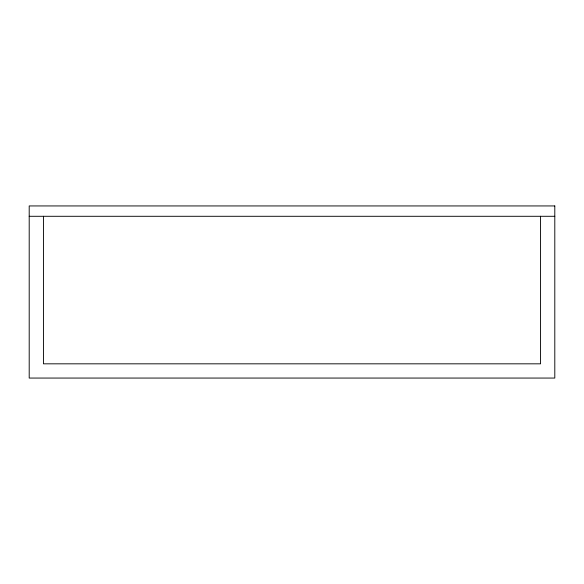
<?xml version="1.0" encoding="UTF-8"?>
<svg xmlns="http://www.w3.org/2000/svg" width="584" height="584" viewBox="0 0 584 584"><rect width="100%" height="100%" fill="white"/><g stroke="black" fill="none" stroke-linecap="round" stroke-linejoin="round"><path stroke-width="0.88" d="M29.2 216.292L554.8 216.292M540.565 216.292L540.565 363.825L43.435 363.825L43.435 216.292M554.8 205.94L29.2 205.94L29.2 378.06L554.8 378.06L554.8 205.94"/></g></svg>
